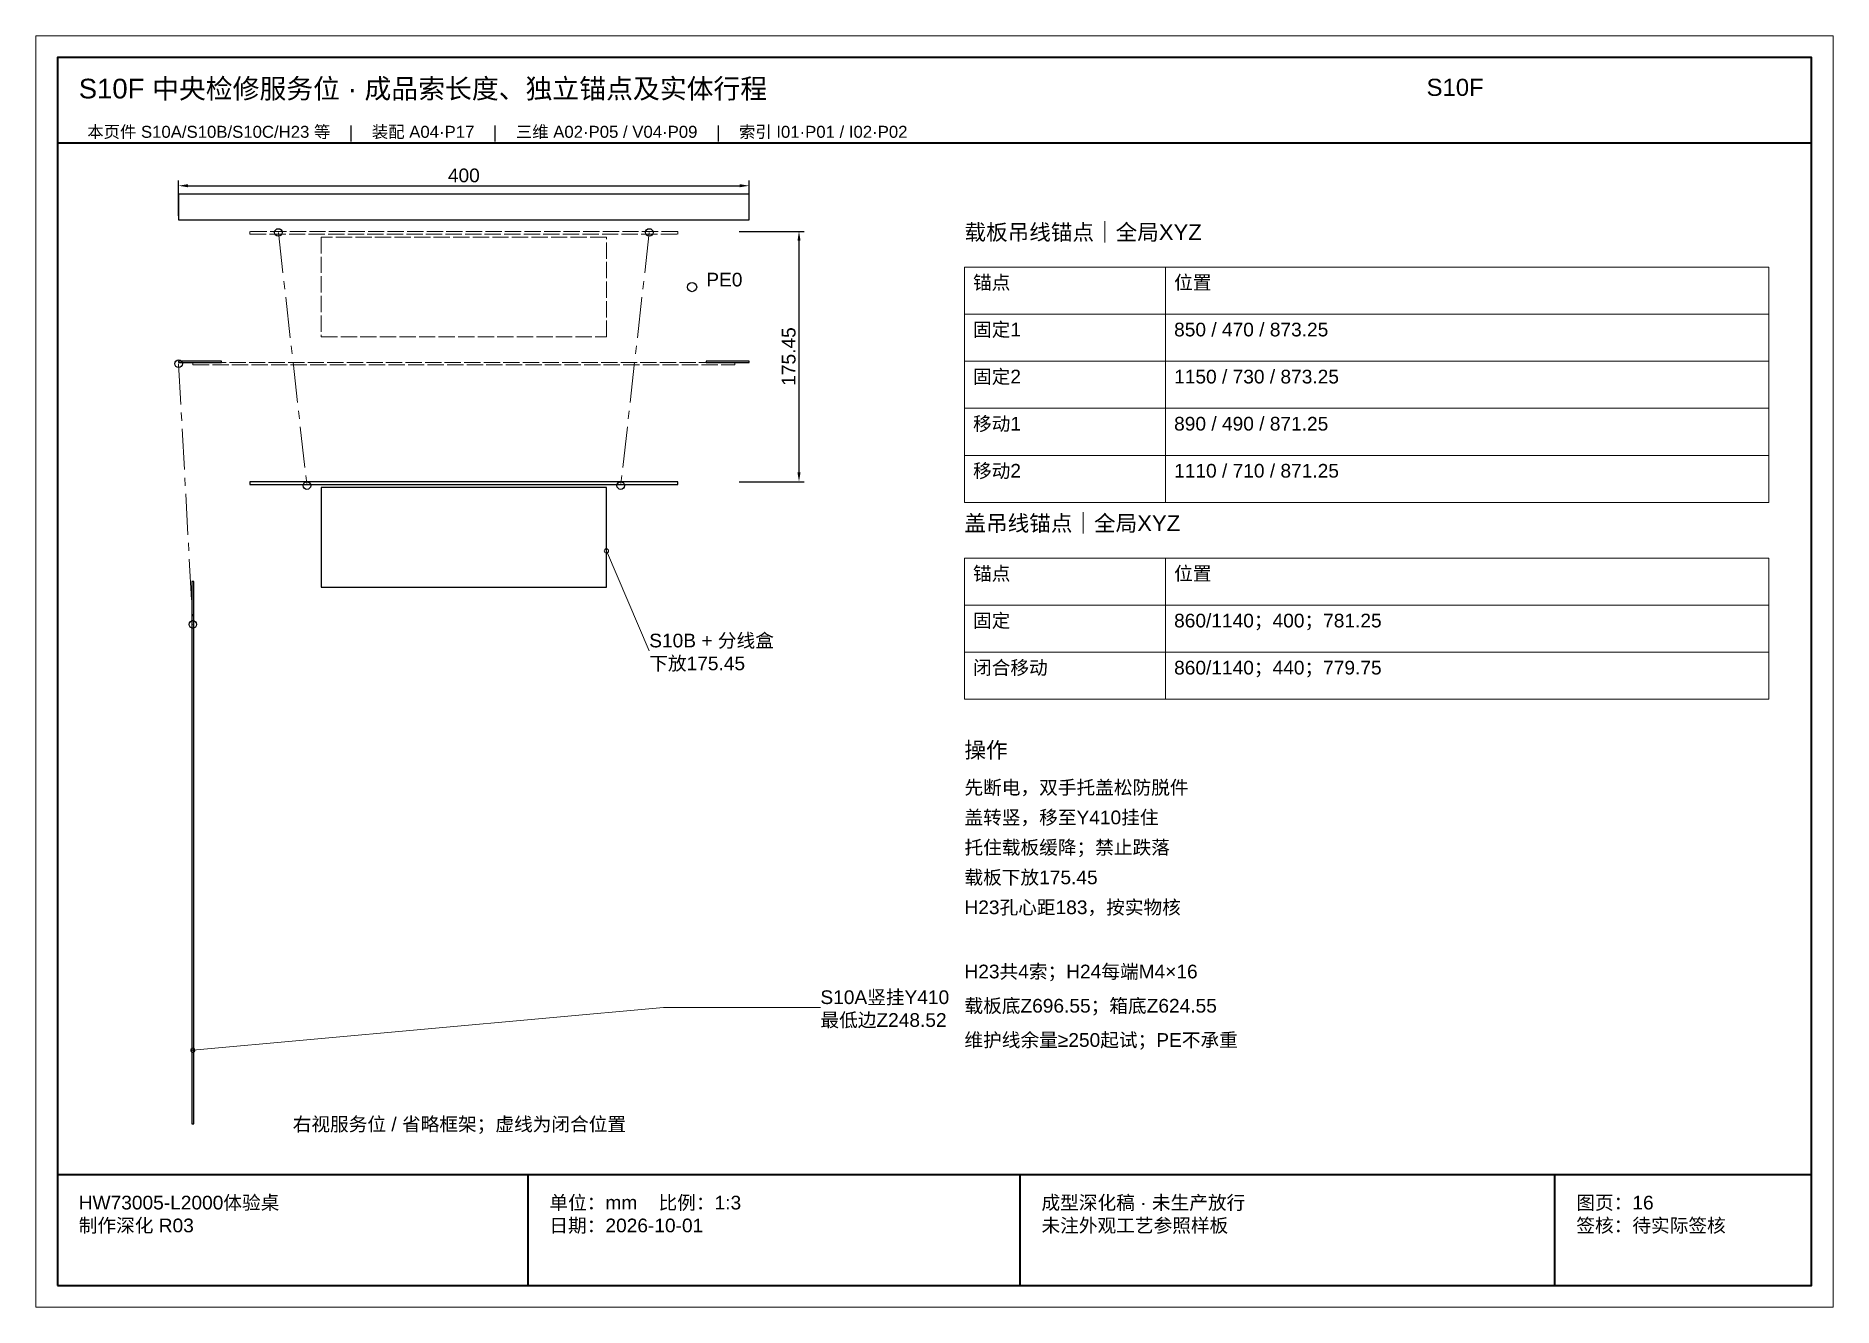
# Paper-space layout 'S10F' of a CAD drawing. Header units: millimetres. Extents: x 0 to 420, y 0 to 297.
# The model-space entities are those that its viewports show. They can reach past a viewport. Long polylines and large blocks are cut down to what shows.
import ezdxf

# ---------------------------------------------------------------- set-up
doc = ezdxf.new("R2010")
doc.units = ezdxf.units.MM
doc.linetypes.add('CENTER', pattern=[5.08, 3.175, -0.635, 0.635, -0.635])
doc.linetypes.add('DASHED', pattern=[1.524, 1.27, -0.254])
for name, color, linetype, lineweight in [('CENTER', 8, 'CENTER', 13), ('DIM', 7, 'Continuous', 13), ('FRAME', 7, 'Continuous', 35), ('HIDDEN', 8, 'DASHED', 13), ('NOTE', 7, 'Continuous', 18), ('OUTLINE', 7, 'Continuous', 25)]:
    doc.layers.add(name, color=color, linetype=linetype, lineweight=lineweight)
doc.styles.add('CN', font='Arial Unicode.ttf')
doc.dimstyles.new('D3_A3', dxfattribs={"dimtxt": 9.6, "dimasz": 6.6, "dimexe": 3.6, "dimexo": 3, "dimgap": 2.4, "dimtad": 1, "dimdsep": 46, "dimtxsty": 'CN', "dimcen": 2.5, "dimclrd": 7, "dimclre": 7, "dimclrt": 7, "dimazin": 3, "dimtfac": 1, "dimtmove": 0, "dimatfit": 3})

msp = doc.modelspace()

# ---------------------------------------------------------------- linework, layer by layer
at = {"layer": 'CENTER'}
for p, q in [((324170, 753.25), (324190, 575.799)), ((324430, 753.25), (324410, 575.799)), ((324100, 661.25), (324110, 478.523))]:
    msp.add_line(p, q, dxfattribs=at)
at = {"layer": 'DIM'}
for points in [[(324651, 696), (324792, 696), (324792, 729), (324651, 729)], [(324792, 696), (325215, 696), (325215, 729), (324792, 729)], [(324651, 663), (324792, 663), (324792, 696), (324651, 696)], [(324792, 663), (325215, 663), (325215, 696), (324792, 696)], [(324651, 630), (324792, 630), (324792, 663), (324651, 663)], [(324792, 630), (325215, 630), (325215, 663), (324792, 663)], [(324651, 597), (324792, 597), (324792, 630), (324651, 630)], [(324792, 597), (325215, 597), (325215, 630), (324792, 630)], [(324651, 564), (324792, 564), (324792, 597), (324651, 597)], [(324792, 564), (325215, 564), (325215, 597), (324792, 597)], [(324651, 492), (324792, 492), (324792, 525), (324651, 525)], [(324792, 492), (325215, 492), (325215, 525), (324792, 525)], [(324651, 459), (324792, 459), (324792, 492), (324651, 492)], [(324792, 459), (325215, 459), (325215, 492), (324792, 492)], [(324651, 426), (324792, 426), (324792, 459), (324651, 459)], [(324792, 426), (325215, 426), (325215, 459), (324792, 459)]]:
    msp.add_lwpolyline(points, close=True, dxfattribs=at)
for points in [[(324400, 530), (324430, 460), (324430, 460)], [(324110, 180), (324440, 210), (324550, 210)]]:
    msp.add_lwpolyline(points, dxfattribs=at)
for centre in [(324400, 530), (324110, 180)]:
    msp.add_circle(centre, 1.5, dxfattribs=at)
at = {"layer": 'FRAME'}
for p, q in [((324015, 816), (325245, 816)), ((324015, 93), (325245, 93)), ((324345, 15), (324345, 93)), ((324690, 15), (324690, 93)), ((325065, 15), (325065, 93))]:
    msp.add_line(p, q, dxfattribs=at)
msp.add_lwpolyline([(324015, 15), (325245, 15), (325245, 876), (324015, 876)], close=True, dxfattribs=at)
at = {"layer": 'HIDDEN'}
for points in [[(324150, 752), (324450, 752), (324450, 754), (324150, 754)], [(324200, 680), (324400, 680), (324400, 750), (324200, 750)], [(324110, 660.5), (324490, 660.5), (324490, 662), (324110, 662)]]:
    msp.add_lwpolyline(points, close=True, dxfattribs=at)
at = {"layer": 'OUTLINE'}
for points in [[(324100, 762), (324500, 762), (324500, 780), (324100, 780)], [(324100, 662), (324130, 662), (324130, 663), (324100, 663)], [(324470, 662), (324500, 662), (324500, 663), (324470, 663)], [(324150, 576.549), (324450, 576.549), (324450, 578.549), (324150, 578.549)], [(324200, 504.549), (324400, 504.549), (324400, 574.549), (324200, 574.549)], [(324109.25, 128.523), (324110.75, 128.523), (324110.75, 508.523), (324109.25, 508.523)]]:
    msp.add_lwpolyline(points, close=True, dxfattribs=at)
for centre, radius in [((324170, 753.25), 2.65), ((324430, 753.25), 2.65), ((324460, 715), 3.25), ((324100, 661.25), 2.65), ((324190, 575.799), 2.65), ((324410, 575.799), 2.65), ((324110, 478.523), 2.65)]:
    msp.add_circle(centre, radius, dxfattribs=at)

# ---------------------------------------------------------------- texts
at = {"layer": 'NOTE', "attachment_point": 1, "style": 'CN'}
for s, insert, char_height, width in [('S10F 中央检修服务位 · 成品索长度、独立锚点及实体行程', (324030, 861), 13.8, 930), ('S10F', (324975, 861), 12, 270), ('本页件 S10A/S10B/S10C/H23 等    |    装配 A04·P17    |    三维 A02·P05 / V04·P09    |    索引 I01·P01 / I02·P02', (324036, 828), 8.4, 1188), ('载板吊线锚点｜全局XYZ', (324651, 759), 11.1, 564), ('PE0', (324470, 725), 9.6, 120), ('锚点', (324657, 723), 9.6, 129), ('位置', (324798, 723), 9.6, 411), ('固定1', (324657, 690), 9.6, 129), ('850 / 470 / 873.25', (324798, 690), 9.6, 411), ('固定2', (324657, 657), 9.6, 129), ('1150 / 730 / 873.25', (324798, 657), 9.6, 411), ('移动1', (324657, 624), 9.6, 129), ('890 / 490 / 871.25', (324798, 624), 9.6, 411), ('移动2', (324657, 591), 9.6, 129), ('1110 / 710 / 871.25', (324798, 591), 9.6, 411), ('盖吊线锚点｜全局XYZ', (324651, 555), 11.1, 564), ('锚点', (324657, 519), 9.6, 129), ('位置', (324798, 519), 9.6, 411), ('固定', (324657, 486), 9.6, 129), ('860/1140；400；781.25', (324798, 486), 9.6, 411), ('S10B + 分线盒\\P下放175.45', (324430, 472), 9.6, 270), ('闭合移动', (324657, 453), 9.6, 129), ('860/1140；440；779.75', (324798, 453), 9.6, 411), ('操作', (324651, 396), 11.1, 564), ('先断电，双手托盖松防脱件', (324651, 369), 9.6, 564), ('盖转竖，移至Y410挂住', (324651, 348), 9.6, 564), ('托住载板缓降；禁止跌落', (324651, 327), 9.6, 564), ('载板下放175.45', (324651, 306), 9.6, 564), ('H23孔心距183，按实物核', (324651, 285), 9.6, 564), ('H23共4索；H24每端M4×16', (324651, 240), 9.6, 564), ('S10A竖挂Y410\\P最低边Z248.52', (324550, 222), 9.6, 270), ('载板底Z696.55；箱底Z624.55', (324651, 216), 9.6, 564), ('维护线余量≥250起试；PE不承重', (324651, 192), 9.6, 564), ('右视服务位 / 省略框架；虚线为闭合位置', (324180, 133), 9.6, 600), ('HW73005-L2000体验桌\\P制作深化 R03', (324030, 78), 9.6, 300), ('单位：mm    比例：1:3\\P日期：2026-10-01', (324360, 78), 9.6, 315), ('成型深化稿 · 未生产放行\\P未注外观工艺参照样板', (324705, 78), 9.6, 345), ('图页：16\\P签核：待实际签核', (325080, 78), 9.6, 165)]:
    msp.add_mtext(s, dxfattribs=dict(at, insert=insert, char_height=char_height, width=width))

# ---------------------------------------------------------------- dimensions: what is measured, and where the dimension line sits
at = {"layer": 'DIM'}
msp.add_linear_dim(base=(324100, 786), p1=(324100, 762), p2=(324500, 762), dimstyle='D3_A3', dxfattribs=at).render()
msp.add_linear_dim(base=(324535, 578.549), p1=(324490, 578.549), p2=(324490, 754), angle=90, dimstyle='D3_A3', dxfattribs=at).render()

psp = doc.layouts.new('S10F')

# ---------------------------------------------------------------- viewports
at = {"layer": 'Defpoints'}
psp.add_viewport(center=(210, 148.5), size=(420, 297), view_center_point=(324630, 445.5), view_height=891, dxfattribs=at)

doc.saveas('drawing.dxf')
